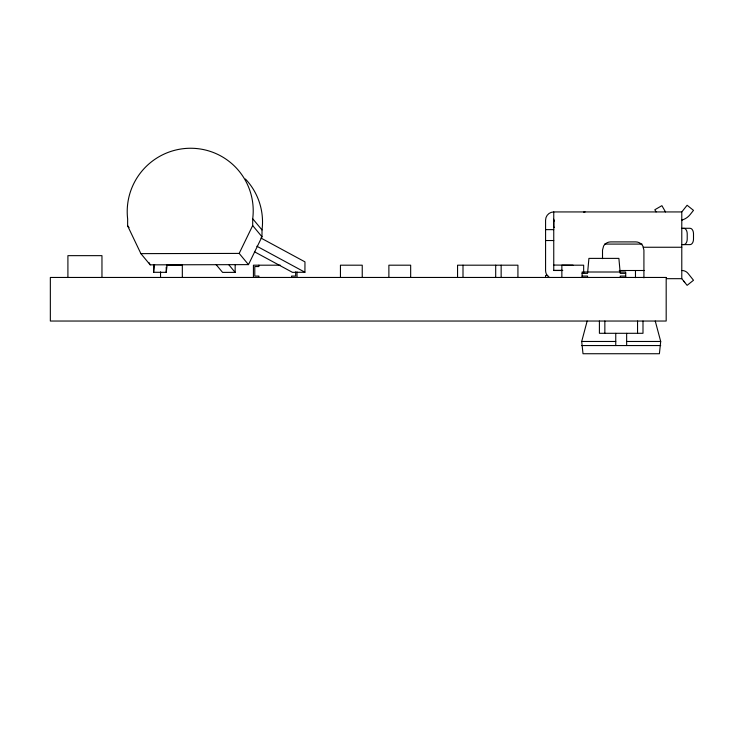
<?xml version="1.0" encoding="UTF-8"?>
<svg xmlns="http://www.w3.org/2000/svg" width="730" height="730" viewBox="0 0 730 730"><rect width="100%" height="100%" fill="white"/><g stroke="black" fill="none" stroke-linecap="round" stroke-linejoin="round"><path stroke-width="1.09" d="M553.751 220.597L553.751 225.926A8.614 4.937 0 0 0 554.444 227.641M127.622 225.844L127.65 219.018A63.181 62.753 -39.7 0 1 190.493 148.254A63.181 62.753 -39.7 0 1 252.708 218.744L262.015 229.968L261.988 236.785L248.483 264.625L150.179 264.844L140.881 253.629L127.622 225.844L129.055 227.568M167.188 264.598L166.212 272.345L153.61 272.281L153.647 265.026M166.212 272.345L166.23 267.162M216.117 264.607L222.577 272.39L235.133 272.363L235.17 265.109M140.881 253.629L239.175 253.41L252.68 225.561L252.708 218.744M254.451 251.768L292.502 272.363L304.921 272.235L304.967 261.869L260.911 238.026M153.61 272.281L154.587 264.534M655.248 321.036L660.705 341.476L659.4 353.731L583.005 353.731L581.701 341.476L587.148 321.036M684.722 282.364L681.784 278.677L681.784 211.937L687.112 205.258L693.5 210.359L690.106 214.62A16.142 16.142 0 0 1 681.784 220.104L681.92 220.104M549.663 277.582A8.176 8.176 0 0 1 545.575 270.501L545.575 220.104A8.249 8.249 0 0 1 553.751 211.937L681.784 211.937M681.784 228.28L690.023 228.28A5.448 3.477 -90 0 1 693.5 233.728L693.5 239.175A5.448 3.477 -90 0 1 690.023 244.623L681.784 244.623M545.575 229.64L553.751 229.64M545.575 240.535L553.751 240.535M604.595 244.085L642.053 244.085M643.349 247.251L681.784 247.251M553.751 265.054L573.059 265.2M167.07 265.191L182.327 265.191L182.327 277.455M280.293 265.191L253.429 265.191L253.429 277.455M553.751 270.374L562.766 270.374M562.465 270.501L553.751 270.501L553.751 211.937M619.25 270.501L644.28 270.501M582.111 273.367L587.559 273.367L588.918 258.384L618.885 258.384L620.245 273.367L625.692 273.367M547.819 275.411L545.575 275.411L545.575 277.455M582.111 276.086L587.559 276.086L587.559 277.455M625.692 276.086L620.245 276.086L620.245 277.455M666.682 278.677L681.784 278.677M581.701 341.476L615.755 341.476M626.65 341.476L660.705 341.476M581.701 345.555L660.705 345.555M256.86 246.22L304.921 272.235M252.68 225.561L261.988 236.785M239.175 253.41L248.483 264.625M228.682 264.579L235.133 272.363M683.718 281.096L687.112 285.348L693.5 280.256L688.089 273.476A7.902 7.902 0 0 0 681.784 270.501M665.514 211.937L661.891 205.668L654.819 209.756L656.078 211.937M149.203 262.791L150.179 264.844M643.915 277.884L643.915 250.071L642.82 245.992A8.176 8.176 0 0 0 635.748 241.904L610.682 241.904A8.176 8.176 0 0 0 603.61 245.992L602.515 250.071L602.515 258.648M642.993 321.036L642.993 333.3L599.403 333.3L599.403 321.036M637.545 321.036L637.545 333.3M635.474 270.501L635.474 277.655M626.65 333.354L626.65 345.555M625.692 277.455L625.692 272.007L582.111 272.007L582.111 277.455M615.755 333.354L615.755 345.555M604.851 321.036L604.851 333.3M583.662 272.993L583.662 265.191L561.863 265.191L561.863 277.455M517.926 277.455L517.926 265.191L457.555 265.191L457.555 277.455M501.145 265.191L501.145 277.455M495.697 265.191L495.697 277.455M463.002 265.191L463.002 277.455M410.671 277.455L410.671 265.191L388.88 265.191L388.88 277.455M362.235 277.455L362.235 265.191L340.445 265.191L340.445 277.455M297.019 271.879L297.019 277.455M295.659 271.852L295.659 276.086L291.571 276.086L291.571 277.455M258.876 265.191L258.876 266.56L254.788 266.56L254.788 276.086L258.876 276.086L258.876 277.455M160.536 271.852L160.536 277.455M101.963 277.455L101.963 255.655L67.908 255.655L67.908 277.455M245.426 178.996A63.181 62.753 -39.7 0 1 262.015 229.968M683.727 228.28A5.448 3.477 -90 0 1 687.213 233.728L687.213 239.175A5.448 3.477 -90 0 1 683.727 244.623M583.662 212.12A5.448 5.448 0 0 1 585.077 211.937M554.444 220.944A8.614 4.937 0 0 1 553.751 219.237M666.18 277.455L50.343 277.455L50.343 321.036L666.18 321.036L666.18 277.455"/></g></svg>
